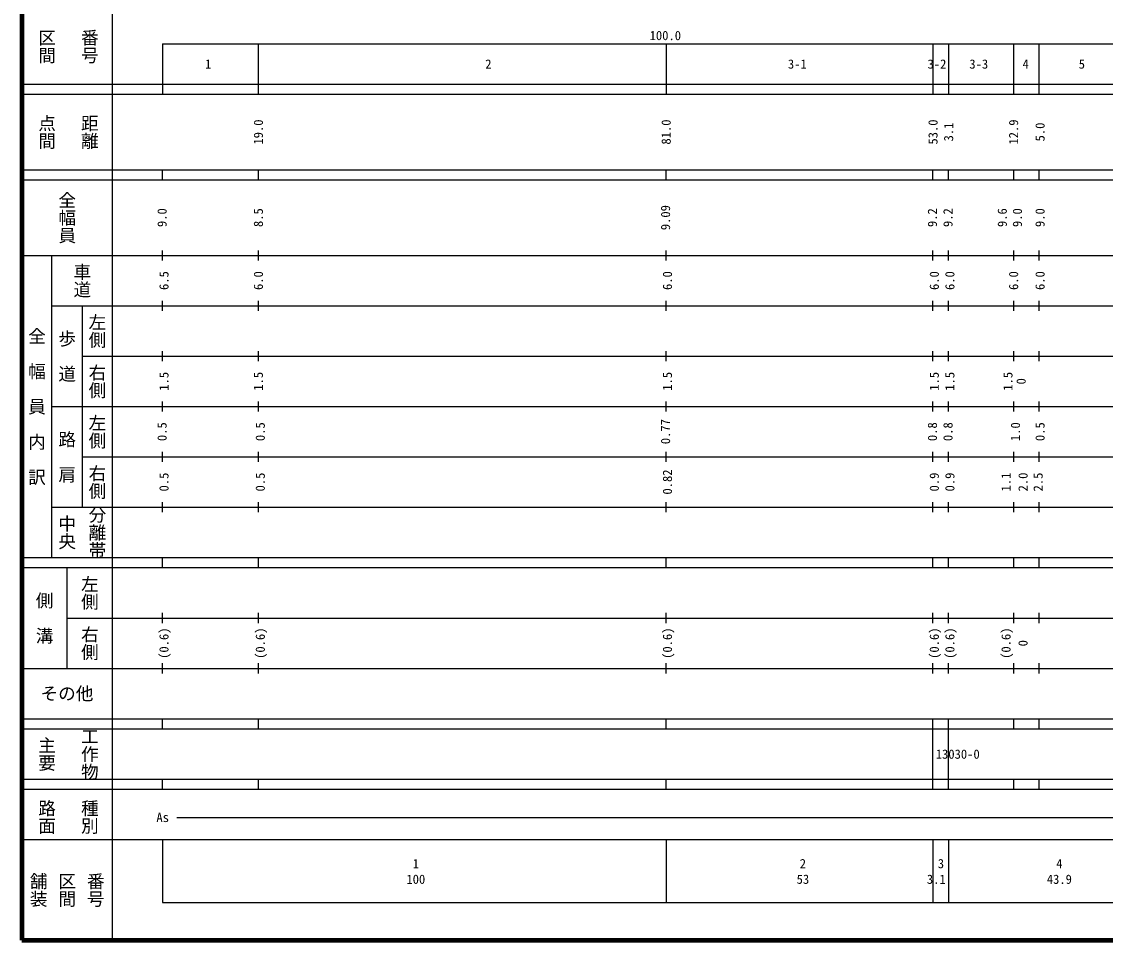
# Model space of a CAD drawing. Units: millimetres on the paper, enlarged 1000 times. Extents: x 40000 to 680000, y 20000 to 380000.
# Drawn here: x 40000 to 255238, y 20000 to 202409 of the extents above; entities that cross this region are included whole.
import ezdxf
from ezdxf.enums import TextEntityAlignment as Align

# ---------------------------------------------------------------- set-up
doc = ezdxf.new("R2010")
doc.units = ezdxf.units.MM
doc.header["$LTSCALE"] = 1000
doc.layers.add('M-TTL', color=2, linetype='Continuous', lineweight=140)
doc.layers.add('M-TTL-BAND', color=7, linetype='Continuous', lineweight=25)
doc.styles.add('@ＭＳ ゴシック', font='')
doc.styles.add('ＭＳ ゴシック', font='')
doc.styles.get('@ＭＳ ゴシック').set_extended_font_data('@MS Gothic')
doc.styles.get('ＭＳ ゴシック').set_extended_font_data('MS Gothic')

msp = doc.modelspace()

# ---------------------------------------------------------------- linework, layer by layer
at = {"layer": 'M-TTL'}
for p, q in [((40000, 380000), (40000, 20000)), ((40000, 20000), (680000, 20000))]:
    msp.add_line(p, q, dxfattribs=at)
at = {"layer": 'M-TTL-BAND'}
for p, q in [((58000, 370000), (58000, 20000)), ((68000, 198000), (579000, 198000)), ((68000, 198000), (68000, 188000)), ((87000, 198000), (87000, 188000)), ((168000, 198000), (168000, 188000)), ((221000, 198000), (221000, 188000)), ((224100, 198000), (224100, 188000)), ((237000, 198000), (237000, 188000)), ((242000, 198000), (242000, 188000)), ((40000, 190000), (579000, 190000)), ((40000, 188000), (579000, 188000)), ((40000, 173000), (579000, 173000)), ((68000, 171000), (68000, 173000)), ((87000, 173000), (87000, 171000)), ((168000, 171000), (168000, 173000)), ((221000, 171000), (221000, 173000)), ((224100, 171000), (224100, 173000)), ((237000, 173000), (237000, 171000)), ((242000, 173000), (242000, 171000)), ((40000, 171000), (579000, 171000)), ((40000, 156000), (579000, 156000)), ((46000, 96000), (46000, 156000)), ((68000, 155000), (68000, 157000)), ((87000, 157000), (87000, 155000)), ((168000, 155000), (168000, 157000)), ((221000, 155000), (221000, 157000)), ((224100, 155000), (224100, 157000)), ((237000, 157000), (237000, 155000)), ((242000, 157000), (242000, 155000)), ((68000, 145000), (68000, 147000)), ((87000, 147000), (87000, 145000)), ((168000, 145000), (168000, 147000)), ((221000, 145000), (221000, 147000)), ((224100, 145000), (224100, 147000)), ((237000, 147000), (237000, 145000)), ((242000, 147000), (242000, 145000)), ((46000, 146000), (579000, 146000)), ((52000, 146000), (52000, 106000)), ((52000, 136000), (579000, 136000)), ((68000, 135000), (68000, 137000)), ((87000, 137000), (87000, 135000)), ((168000, 135000), (168000, 137000)), ((221000, 135000), (221000, 137000)), ((224100, 135000), (224100, 137000)), ((237000, 137000), (237000, 135000)), ((242000, 137000), (242000, 135000)), ((68000, 125000), (68000, 127000)), ((87000, 127000), (87000, 125000)), ((168000, 125000), (168000, 127000)), ((221000, 125000), (221000, 127000)), ((224100, 125000), (224100, 127000)), ((237000, 127000), (237000, 125000)), ((242000, 127000), (242000, 125000)), ((46000, 126000), (579000, 126000)), ((68000, 115000), (68000, 117000)), ((87000, 117000), (87000, 115000)), ((168000, 115000), (168000, 117000)), ((221000, 115000), (221000, 117000)), ((224100, 115000), (224100, 117000)), ((237000, 117000), (237000, 115000)), ((242000, 117000), (242000, 115000)), ((52000, 116000), (579000, 116000)), ((46000, 106000), (579000, 106000)), ((68000, 105000), (68000, 107000)), ((87000, 107000), (87000, 105000)), ((168000, 105000), (168000, 107000)), ((221000, 105000), (221000, 107000)), ((224100, 105000), (224100, 107000)), ((237000, 107000), (237000, 105000)), ((242000, 107000), (242000, 105000)), ((40000, 96000), (579000, 96000)), ((68000, 94000), (68000, 96000)), ((87000, 96000), (87000, 94000)), ((168000, 94000), (168000, 96000)), ((221000, 94000), (221000, 96000)), ((224100, 94000), (224100, 96000)), ((237000, 96000), (237000, 94000)), ((242000, 96000), (242000, 94000)), ((40000, 94000), (579000, 94000)), ((49000, 94000), (49000, 74000)), ((49000, 84000), (579000, 84000)), ((68000, 83000), (68000, 85000)), ((87000, 85000), (87000, 83000)), ((168000, 83000), (168000, 85000)), ((221000, 83000), (221000, 85000)), ((224100, 83000), (224100, 85000)), ((237000, 85000), (237000, 83000)), ((242000, 85000), (242000, 83000)), ((40000, 74000), (579000, 74000)), ((68000, 73000), (68000, 75000)), ((87000, 75000), (87000, 73000)), ((168000, 73000), (168000, 75000)), ((221000, 73000), (221000, 75000)), ((224100, 73000), (224100, 75000)), ((237000, 75000), (237000, 73000)), ((242000, 75000), (242000, 73000)), ((40000, 64000), (579000, 64000)), ((68000, 62000), (68000, 64000)), ((87000, 64000), (87000, 62000)), ((168000, 62000), (168000, 64000)), ((221000, 52000), (221000, 64000)), ((224100, 52000), (224100, 64000)), ((237000, 64000), (237000, 62000)), ((242000, 64000), (242000, 62000)), ((40000, 62000), (579000, 62000)), ((40000, 52000), (579000, 52000)), ((68000, 50000), (68000, 52000)), ((87000, 52000), (87000, 50000)), ((168000, 50000), (168000, 52000)), ((221000, 50000), (221000, 52000)), ((224100, 50000), (224100, 52000)), ((237000, 52000), (237000, 50000)), ((242000, 52000), (242000, 50000)), ((40000, 50000), (579000, 50000)), ((70805, 44406), (565903, 44406)), ((40000, 40000), (579000, 40000)), ((68000, 40000), (68000, 27500)), ((168000, 40000), (168000, 27500)), ((221000, 40000), (221000, 27500)), ((224100, 40000), (224100, 27500)), ((68000, 27500), (579000, 27500))]:
    msp.add_line(p, q, dxfattribs=at)

# ---------------------------------------------------------------- texts
for s, height, rotation, style, p in [('区間', 2566, 270, '@ＭＳ ゴシック', (45000, 197500)), ('番号', 2566, 270, '@ＭＳ ゴシック', (53500, 197500)), ('点間', 2566, 270, '@ＭＳ ゴシック', (45000, 180500)), ('距離', 2566, 270, '@ＭＳ ゴシック', (53500, 180500)), ('19.0', 1833, 90, 'ＭＳ ゴシック', (87002, 180500)), ('81.0', 1833, 90, 'ＭＳ ゴシック', (168002, 180500)), ('53.0', 1833, 90, 'ＭＳ ゴシック', (221002, 180500)), ('3.1', 1833, 90, 'ＭＳ ゴシック', (224102, 180500)), ('12.9', 1833, 90, 'ＭＳ ゴシック', (237007, 180500)), ('5.0', 1833, 90, 'ＭＳ ゴシック', (242258, 180500)), ('全幅員', 2566, 270, '@ＭＳ ゴシック', (49000, 163500)), ('9.09', 1833, 90, 'ＭＳ ゴシック', (167876, 163500)), ('9.0', 1833, 90, 'ＭＳ ゴシック', (67876, 163500)), ('8.5', 1833, 90, 'ＭＳ ゴシック', (87002, 163500)), ('9.2', 1833, 90, 'ＭＳ ゴシック', (220876, 163500)), ('9.2', 1833, 90, 'ＭＳ ゴシック', (223976, 163500)), ('9.6', 1833, 90, 'ＭＳ ゴシック', (234757, 163500)), ('9.0', 1833, 90, 'ＭＳ ゴシック', (237757, 163500)), ('9.0', 1833, 90, 'ＭＳ ゴシック', (242258, 163500)), ('車道', 2566, 270, '@ＭＳ ゴシック', (52000, 151000)), ('6.5', 1833, 90, 'ＭＳ ゴシック', (68251, 151000)), ('6.0', 1833, 90, 'ＭＳ ゴシック', (87002, 151000)), ('6.0', 1833, 90, 'ＭＳ ゴシック', (168251, 151000)), ('6.0', 1833, 90, 'ＭＳ ゴシック', (221251, 151000)), ('6.0', 1833, 90, 'ＭＳ ゴシック', (224351, 151000)), ('6.0', 1833, 90, 'ＭＳ ゴシック', (237007, 151000)), ('6.0', 1833, 90, 'ＭＳ ゴシック', (242258, 151000)), ('左側', 2566, 270, '@ＭＳ ゴシック', (55000, 141000)), ('全\u3000幅\u3000員\u3000内\u3000訳', 2566, 270, '@ＭＳ ゴシック', (43000, 126000)), ('歩\u3000道', 2566, 270, '@ＭＳ ゴシック', (49000, 136000)), ('右側', 2566, 270, '@ＭＳ ゴシック', (55000, 131000)), ('1.5', 1833, 90, 'ＭＳ ゴシック', (68251, 131000)), ('1.5', 1833, 90, 'ＭＳ ゴシック', (87002, 131000)), ('1.5', 1833, 90, 'ＭＳ ゴシック', (168251, 131000)), ('1.5', 1833, 90, 'ＭＳ ゴシック', (221251, 131000)), ('1.5', 1833, 90, 'ＭＳ ゴシック', (224351, 131000)), ('1.5', 1833, 90, 'ＭＳ ゴシック', (235882, 131000)), ('0', 1833, 90, 'ＭＳ ゴシック', (238507, 131000)), ('左側', 2566, 270, '@ＭＳ ゴシック', (55000, 121000)), ('0.5', 1833, 90, 'ＭＳ ゴシック', (67876, 121000)), ('0.5', 1833, 90, 'ＭＳ ゴシック', (87377, 121000)), ('0.77', 1833, 90, 'ＭＳ ゴシック', (167876, 121000)), ('0.8', 1833, 90, 'ＭＳ ゴシック', (220876, 121000)), ('0.8', 1833, 90, 'ＭＳ ゴシック', (223976, 121000)), ('1.0', 1833, 90, 'ＭＳ ゴシック', (237382, 121000)), ('0.5', 1833, 90, 'ＭＳ ゴシック', (242258, 121000)), ('路\u3000肩', 2566, 270, '@ＭＳ ゴシック', (49000, 116000)), ('右側', 2566, 270, '@ＭＳ ゴシック', (55000, 111000)), ('0.5', 1833, 90, 'ＭＳ ゴシック', (68251, 111000)), ('0.5', 1833, 90, 'ＭＳ ゴシック', (87377, 111000)), ('0.82', 1833, 90, 'ＭＳ ゴシック', (168251, 111000)), ('0.9', 1833, 90, 'ＭＳ ゴシック', (221251, 111000)), ('0.9', 1833, 90, 'ＭＳ ゴシック', (224351, 111000)), ('1.1', 1833, 90, 'ＭＳ ゴシック', (235507, 111000)), ('2.0', 1833, 90, 'ＭＳ ゴシック', (238882, 111000)), ('2.5', 1833, 90, 'ＭＳ ゴシック', (241883, 111000)), ('分離帯', 2566, 270, '@ＭＳ ゴシック', (55000, 101000)), ('中央', 2566, 270, '@ＭＳ ゴシック', (49000, 101000)), ('左側', 2566, 270, '@ＭＳ ゴシック', (53500, 89000)), ('側\u3000溝', 2566, 270, '@ＭＳ ゴシック', (44500, 84000)), ('右側', 2566, 270, '@ＭＳ ゴシック', (53500, 79000)), ('(0.6)', 1833, 90, 'ＭＳ ゴシック', (68251, 79000)), ('(0.6)', 1833, 90, 'ＭＳ ゴシック', (87377, 79000)), ('(0.6)', 1833, 90, 'ＭＳ ゴシック', (168251, 79000)), ('(0.6)', 1833, 90, 'ＭＳ ゴシック', (221251, 79000)), ('(0.6)', 1833, 90, 'ＭＳ ゴシック', (224351, 79000)), ('(0.6)', 1833, 90, 'ＭＳ ゴシック', (235507, 79000)), ('0', 1833, 90, 'ＭＳ ゴシック', (238882, 79000)), ('主要', 2566, 270, '@ＭＳ ゴシック', (45000, 57000)), ('工作物', 2566, 270, '@ＭＳ ゴシック', (53500, 57000)), ('路面', 2566, 270, '@ＭＳ ゴシック', (45000, 44500)), ('種別', 2566, 270, '@ＭＳ ゴシック', (53500, 44500)), ('舗装', 2566, 270, '@ＭＳ ゴシック', (43333, 30000)), ('区間', 2566, 270, '@ＭＳ ゴシック', (49000, 30000)), ('番号', 2566, 270, '@ＭＳ ゴシック', (54667, 30000))]:
    msp.add_text(s, height=height, rotation=rotation, dxfattribs=dict(at, style=style)).set_placement(p, align=Align.MIDDLE_CENTER)
at = {"layer": 'M-TTL-BAND', "style": 'ＭＳ ゴシック'}
msp.add_text('100.0', height=1833, dxfattribs=at).set_placement((167844, 198195), align=Align.BOTTOM_CENTER)
for s, height, p in [('1', 1833, (77049, 194000)), ('2', 1833, (132700, 194000)), ('3-1', 1833, (194063, 194000)), ('3-2', 1833, (221795, 194000)), ('3-3', 1833, (230100, 194000)), ('4', 1833, (239411, 194000)), ('5', 1833, (250578, 194000)), ('その他', 2566, (49000, 69000)), ('13030-0', 1833, (225924, 56974)), ('As', 1833, (68006, 44406)), ('1', 1833, (118288, 35238)), ('2', 1833, (195171, 35238)), ('3', 1833, (222586, 35238)), ('4', 1833, (246106, 35238)), ('100', 1833, (118288, 32131)), ('53', 1833, (195171, 32131)), ('3.1', 1833, (221662, 32131)), ('43.9', 1833, (246106, 32131))]:
    msp.add_text(s, height=height, dxfattribs=at).set_placement(p, align=Align.MIDDLE_CENTER)

doc.saveas('drawing.dxf')
